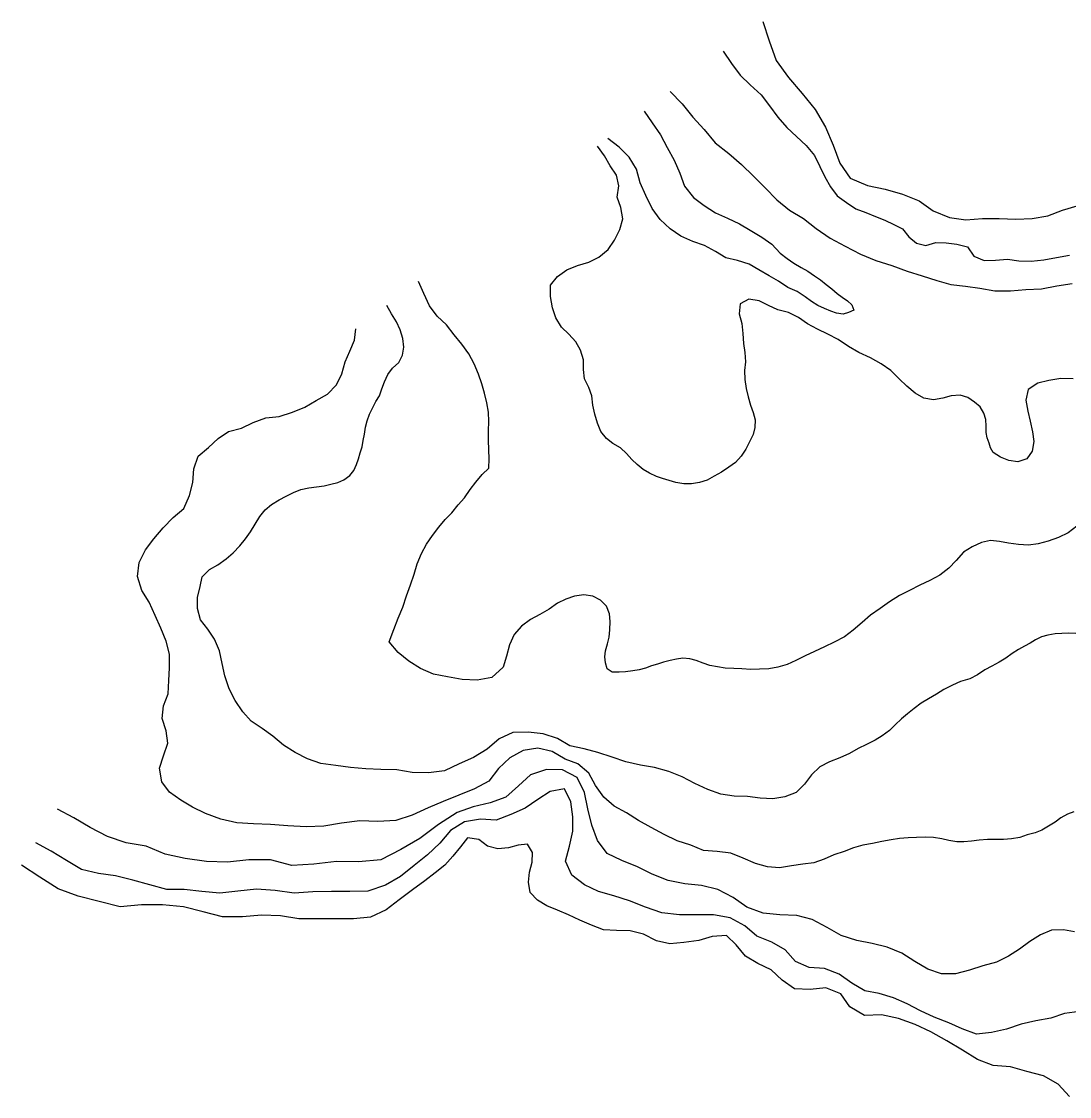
# Model space of a CAD drawing. Extents: x -717078 to -714996, y -984638 to -983998.
# Drawn here: x -717078 to -716543, y -984638 to -984090 of the extents above; entities that cross this region are included whole.
import ezdxf

# ---------------------------------------------------------------- set-up
doc = ezdxf.new("R2010")
doc.units = 0
doc.layers.add('contour_lines', color=1, linetype='CONTINUOUS')

msp = doc.modelspace()

# ---------------------------------------------------------------- linework, layer by layer
at = {"layer": 'contour_lines', "color": 1}
for p, q in [((-716699.733, -984090.173, 274), (-716696.462, -984100.088, 274)), ((-716696.462, -984100.088, 274), (-716693.023, -984110.021, 274)), ((-716719.897, -984105.364, 273), (-716715.77, -984111.585, 273)), ((-716693.023, -984110.021, 274), (-716686.726, -984118.703, 274)), ((-716715.77, -984111.585, 273), (-716711.313, -984117.51, 273)), ((-716711.313, -984117.51, 273), (-716706.174, -984122.517, 273)), ((-716686.726, -984118.703, 274), (-716679.679, -984126.82, 274)), ((-716747.039, -984125.853, 272), (-716740.939, -984132.081, 272)), ((-716706.174, -984122.517, 273), (-716700.645, -984127.522, 273)), ((-716679.679, -984126.82, 274), (-716673.041, -984134.987, 274)), ((-716740.939, -984132.081, 272), (-716735.409, -984138.846, 272)), ((-716700.645, -984127.522, 273), (-716696.396, -984133.202, 273)), ((-716760.286, -984135.894, 271), (-716756.124, -984141.761, 271)), ((-716696.396, -984133.202, 273), (-716692.087, -984138.941, 273)), ((-716673.041, -984134.987, 274), (-716667.741, -984143.978, 274)), ((-716756.124, -984141.761, 271), (-716751.848, -984147.929, 271)), ((-716735.409, -984138.846, 272), (-716729.578, -984145.154, 272)), ((-716692.087, -984138.941, 273), (-716687.489, -984144.166, 273)), ((-716751.848, -984147.929, 271), (-716748.475, -984154.385, 271)), ((-716729.578, -984145.154, 272), (-716723.957, -984152.062, 272)), ((-716687.489, -984144.166, 273), (-716682.619, -984148.84, 273)), ((-716682.619, -984148.84, 273), (-716677.68, -984153.384, 273)), ((-716667.741, -984143.978, 274), (-716663.964, -984153.188, 274)), ((-716780.477, -984158.586, 272), (-716783.972, -984153.784, 272)), ((-716772.993, -984154.138, 271), (-716778.685, -984149.766, 271)), ((-716767.929, -984159.292, 271), (-716772.993, -984154.138, 271)), ((-716748.475, -984154.385, 271), (-716744.943, -984160.881, 271)), ((-716723.957, -984152.062, 272), (-716717.102, -984157.426, 272)), ((-716677.68, -984153.384, 273), (-716673.459, -984158.404, 273)), ((-716663.964, -984153.188, 274), (-716660.516, -984162.364, 274)), ((-716777.616, -984163.649, 272), (-716780.477, -984158.586, 272)), ((-716764.183, -984165.353, 271), (-716767.929, -984159.292, 271)), ((-716717.102, -984157.426, 272), (-716710.637, -984163.007, 272)), ((-716673.459, -984158.404, 273), (-716670.757, -984164.068, 273)), ((-716774.355, -984168.552, 272), (-716777.616, -984163.649, 272)), ((-716762.211, -984172.412, 271), (-716764.183, -984165.353, 271)), ((-716744.943, -984160.881, 271), (-716742.033, -984167.443, 271)), ((-716710.637, -984163.007, 272), (-716704.566, -984168.947, 272)), ((-716670.757, -984164.068, 273), (-716668.093, -984169.266, 273)), ((-716660.516, -984162.364, 274), (-716655.255, -984170.094, 274)), ((-716773.202, -984173.954, 272), (-716774.355, -984168.552, 272)), ((-716742.033, -984167.443, 271), (-716739.641, -984174.136, 271)), ((-716704.566, -984168.947, 272), (-716698.627, -984174.997, 272)), ((-716668.093, -984169.266, 273), (-716665.326, -984174.507, 273)), ((-716655.255, -984170.094, 274), (-716646.385, -984173.7, 274)), ((-716774.015, -984179.639, 272), (-716773.202, -984173.954, 272)), ((-716759.442, -984178.863, 271), (-716762.211, -984172.412, 271)), ((-716739.641, -984174.136, 271), (-716735.04, -984179.821, 271)), ((-716698.627, -984174.997, 272), (-716692.564, -984181.12, 272)), ((-716665.326, -984174.507, 273), (-716661.798, -984179.068, 273)), ((-716646.385, -984173.7, 274), (-716637.394, -984175.622, 274)), ((-716637.394, -984175.622, 274), (-716628.611, -984178.098, 274)), ((-716772.127, -984184.907, 272), (-716774.015, -984179.639, 272)), ((-716756.131, -984185.401, 271), (-716759.442, -984178.863, 271)), ((-716735.04, -984179.821, 271), (-716729.636, -984183.941, 271)), ((-716692.564, -984181.12, 272), (-716686.125, -984186.254, 272)), ((-716661.798, -984179.068, 273), (-716657.166, -984182.416, 273)), ((-716628.611, -984178.098, 274), (-716620.132, -984181.603, 274)), ((-716620.132, -984181.603, 274), (-716612.944, -984186.653, 274)), ((-716771.019, -984190.728, 272), (-716772.127, -984184.907, 272)), ((-716752.025, -984190.999, 271), (-716756.131, -984185.401, 271)), ((-716729.636, -984183.941, 271), (-716723.786, -984187.606, 271)), ((-716686.125, -984186.254, 272), (-716678.978, -984190.578, 272)), ((-716657.166, -984182.416, 273), (-716652.415, -984185.633, 273)), ((-716652.415, -984185.633, 273), (-716647.32, -984187.462, 273)), ((-716612.944, -984186.653, 274), (-716604.656, -984190.008, 274)), ((-716554.459, -984189.25, 274), (-716547.014, -984186.309, 274)), ((-716547.014, -984186.309, 274), (-716539.543, -984184.041, 274)), ((-716772.665, -984196.205, 272), (-716771.019, -984190.728, 272)), ((-716746.921, -984195.79, 271), (-716752.025, -984190.999, 271)), ((-716723.786, -984187.606, 271), (-716717.754, -984190.417, 271)), ((-716717.754, -984190.417, 271), (-716711.669, -984193.357, 271)), ((-716678.978, -984190.578, 272), (-716672.547, -984195.673, 272)), ((-716647.32, -984187.462, 273), (-716642.261, -984189.615, 273)), ((-716642.261, -984189.615, 273), (-716637.583, -984191.356, 273)), ((-716637.583, -984191.356, 273), (-716632.917, -984193.666, 273)), ((-716604.656, -984190.008, 274), (-716596.36, -984191.29, 274)), ((-716596.36, -984191.29, 274), (-716587.77, -984190.54, 274)), ((-716587.77, -984190.54, 274), (-716579.271, -984190.528, 274)), ((-716579.271, -984190.528, 274), (-716570.79, -984190.856, 274)), ((-716570.79, -984190.856, 274), (-716562.396, -984190.603, 274)), ((-716562.396, -984190.603, 274), (-716554.459, -984189.25, 274)), ((-716775.42, -984201.639, 272), (-716772.665, -984196.205, 272)), ((-716741.498, -984199.648, 271), (-716746.921, -984195.79, 271)), ((-716711.669, -984193.357, 271), (-716706.17, -984196.489, 271)), ((-716706.17, -984196.489, 271), (-716700.322, -984200.047, 271)), ((-716672.547, -984195.673, 272), (-716665.431, -984200.64, 272)), ((-716632.917, -984193.666, 273), (-716628.602, -984195.879, 273)), ((-716628.602, -984195.879, 273), (-716625.417, -984199.89, 273)), ((-716778.528, -984206.371, 272), (-716775.42, -984201.639, 272)), ((-716735.421, -984202.353, 271), (-716741.498, -984199.648, 271)), ((-716729.493, -984204.327, 271), (-716735.421, -984202.353, 271)), ((-716700.322, -984200.047, 271), (-716695.109, -984203.626, 271)), ((-716695.109, -984203.626, 271), (-716690.858, -984208.218, 271)), ((-716665.431, -984200.64, 272), (-716657.76, -984204.728, 272)), ((-716625.417, -984199.89, 273), (-716621.494, -984203.09, 273)), ((-716621.494, -984203.09, 273), (-716616.655, -984204.327, 273)), ((-716616.655, -984204.327, 273), (-716611.566, -984202.867, 273)), ((-716611.566, -984202.867, 273), (-716606.31, -984202.979, 273)), ((-716606.31, -984202.979, 273), (-716600.821, -984203.67, 273)), ((-716600.821, -984203.67, 273), (-716595.429, -984204.928, 273)), ((-716783.268, -984210.271, 272), (-716778.528, -984206.371, 272)), ((-716723.907, -984207.399, 271), (-716729.493, -984204.327, 271)), ((-716718.668, -984210.622, 271), (-716723.907, -984207.399, 271)), ((-716690.858, -984208.218, 271), (-716687.379, -984210.936, 271)), ((-716657.76, -984204.728, 272), (-716649.904, -984208.741, 272)), ((-716649.904, -984208.741, 272), (-716642.111, -984211.958, 272)), ((-716595.429, -984204.928, 273), (-716592.18, -984209.692, 273)), ((-716799.57, -984216.763, 272), (-716794.16, -984214.501, 272)), ((-716794.16, -984214.501, 272), (-716788.478, -984212.812, 272)), ((-716788.478, -984212.812, 272), (-716783.268, -984210.271, 272)), ((-716712.733, -984211.904, 271), (-716718.668, -984210.622, 271)), ((-716706.76, -984213.818, 271), (-716712.733, -984211.904, 271)), ((-716701.798, -984216.654, 271), (-716706.76, -984213.818, 271)), ((-716687.379, -984210.936, 271), (-716683.908, -984213.273, 271)), ((-716683.908, -984213.273, 271), (-716680.26, -984215.46, 271)), ((-716642.111, -984211.958, 272), (-716634.018, -984214.5, 272)), ((-716634.018, -984214.5, 272), (-716626.225, -984217.34, 272)), ((-716592.18, -984209.692, 273), (-716586.874, -984211.972, 273)), ((-716586.874, -984211.972, 273), (-716581.101, -984211.873, 273)), ((-716581.101, -984211.873, 273), (-716575.058, -984211.308, 273)), ((-716575.058, -984211.308, 273), (-716569.201, -984212.101, 273)), ((-716569.201, -984212.101, 273), (-716562.978, -984212.317, 273)), ((-716562.978, -984212.317, 273), (-716556.604, -984211.604, 273)), ((-716556.604, -984211.604, 273), (-716550.054, -984210.427, 273)), ((-716550.054, -984210.427, 273), (-716543.404, -984209.248, 273)), ((-716804.353, -984220.209, 272), (-716799.57, -984216.763, 272)), ((-716696.544, -984219.721, 271), (-716701.798, -984216.654, 271)), ((-716691.709, -984222.498, 271), (-716696.544, -984219.721, 271)), ((-716680.26, -984215.46, 271), (-716676.862, -984217.412, 271)), ((-716676.862, -984217.412, 271), (-716673.485, -984219.715, 271)), ((-716673.485, -984219.715, 271), (-716670.403, -984221.816, 271)), ((-716626.225, -984217.34, 272), (-716618.544, -984219.809, 272)), ((-716618.544, -984219.809, 272), (-716611.002, -984222.157, 272)), ((-716872.478, -984228.828, 273), (-716875.249, -984222.754, 273)), ((-716807.982, -984224.498, 272), (-716804.353, -984220.209, 272)), ((-716807.95, -984230.322, 272), (-716807.982, -984224.498, 272)), ((-716687.047, -984225.653, 271), (-716691.709, -984222.498, 271)), ((-716670.403, -984221.816, 271), (-716667.386, -984224.226, 271)), ((-716667.386, -984224.226, 271), (-716664.66, -984226.432, 271)), ((-716611.002, -984222.157, 272), (-716603.911, -984224.214, 272)), ((-716603.911, -984224.214, 272), (-716596.456, -984225.076, 272)), ((-716596.456, -984225.076, 272), (-716589.134, -984225.998, 272)), ((-716557.742, -984226.359, 272), (-716549.929, -984224.959, 272)), ((-716549.929, -984224.959, 272), (-716542.035, -984223.709, 272)), ((-716869.56, -984235.093, 273), (-716872.478, -984228.828, 273)), ((-716806.862, -984236.034, 272), (-716807.95, -984230.322, 272)), ((-716682.278, -984227.692, 271), (-716687.047, -984225.653, 271)), ((-716678.141, -984230.464, 271), (-716682.278, -984227.692, 271)), ((-716674.893, -984232.843, 271), (-716678.141, -984230.464, 271)), ((-716664.66, -984226.432, 271), (-716661.799, -984228.724, 271)), ((-716661.799, -984228.724, 271), (-716659.391, -984230.734, 271)), ((-716659.391, -984230.734, 271), (-716656.632, -984232.526, 271)), ((-716589.134, -984225.998, 272), (-716581.436, -984227.403, 272)), ((-716581.436, -984227.403, 272), (-716573.601, -984227.512, 272)), ((-716573.601, -984227.512, 272), (-716565.694, -984226.791, 272)), ((-716565.694, -984226.791, 272), (-716557.742, -984226.359, 272)), ((-716888.926, -984239.125, 274), (-716891.438, -984234.948, 274)), ((-716865.788, -984240.395, 273), (-716869.56, -984235.093, 273)), ((-716805.296, -984241.163, 272), (-716806.862, -984236.034, 272)), ((-716711.357, -984234.004, 272), (-716711.811, -984239.111, 272)), ((-716706.927, -984231.73, 272), (-716711.357, -984234.004, 272)), ((-716701.643, -984232.551, 272), (-716706.927, -984231.73, 272)), ((-716696.898, -984234.932, 272), (-716701.643, -984232.551, 272)), ((-716692.069, -984237.068, 272), (-716696.898, -984234.932, 272)), ((-716671.65, -984234.955, 271), (-716674.893, -984232.843, 271)), ((-716668.305, -984236.465, 271), (-716671.65, -984234.955, 271)), ((-716665.102, -984237.779, 271), (-716668.305, -984236.465, 271)), ((-716656.632, -984232.526, 271), (-716654.45, -984234.546, 271)), ((-716654.45, -984234.546, 271), (-716653.345, -984237.315, 271)), ((-716886.523, -984243.178, 274), (-716888.926, -984239.125, 274)), ((-716860.951, -984244.703, 273), (-716865.788, -984240.395, 273)), ((-716802.323, -984245.979, 272), (-716805.296, -984241.163, 272)), ((-716711.811, -984239.111, 272), (-716710.491, -984244.044, 272)), ((-716686.725, -984238.465, 272), (-716692.069, -984237.068, 272)), ((-716681.646, -984241.05, 272), (-716686.725, -984238.465, 272)), ((-716677.02, -984244.255, 272), (-716681.646, -984241.05, 272)), ((-716662.14, -984238.77, 271), (-716665.102, -984237.779, 271)), ((-716658.841, -984239.308, 271), (-716662.14, -984238.77, 271)), ((-716656.004, -984238.545, 271), (-716658.841, -984239.308, 271)), ((-716653.345, -984237.315, 271), (-716656.004, -984238.545, 271)), ((-716907.839, -984252.572, 275), (-716907.174, -984246.774, 275)), ((-716884.503, -984247.351, 274), (-716886.523, -984243.178, 274)), ((-716883.15, -984251.703, 274), (-716884.503, -984247.351, 274)), ((-716857.054, -984249.806, 273), (-716860.951, -984244.703, 273)), ((-716798.553, -984249.521, 272), (-716802.323, -984245.979, 272)), ((-716710.491, -984244.044, 272), (-716709.898, -984249.124, 272)), ((-716671.906, -984246.913, 272), (-716677.02, -984244.255, 272)), ((-716666.693, -984249.437, 272), (-716671.906, -984246.913, 272)), ((-716910.287, -984258.134, 275), (-716907.839, -984252.572, 275)), ((-716882.664, -984256.188, 274), (-716883.15, -984251.703, 274)), ((-716853.186, -984254.672, 273), (-716857.054, -984249.806, 273)), ((-716795.057, -984253.446, 272), (-716798.553, -984249.521, 272)), ((-716709.898, -984249.124, 272), (-716709.591, -984254.231, 272)), ((-716661.315, -984252.222, 272), (-716666.693, -984249.437, 272)), ((-716656.035, -984255.859, 272), (-716661.315, -984252.222, 272)), ((-716912.593, -984263.596, 275), (-716910.287, -984258.134, 275)), ((-716883.404, -984260.274, 274), (-716882.664, -984256.188, 274)), ((-716849.609, -984259.538, 273), (-716853.186, -984254.672, 273)), ((-716792.597, -984257.713, 272), (-716795.057, -984253.446, 272)), ((-716791.134, -984262.596, 272), (-716792.597, -984257.713, 272)), ((-716709.591, -984254.231, 272), (-716708.883, -984258.837, 272)), ((-716650.735, -984258.848, 272), (-716656.035, -984255.859, 272)), ((-716914.318, -984269.721, 275), (-716912.593, -984263.596, 275)), ((-716888.491, -984266.875, 274), (-716885.316, -984263.947, 274)), ((-716885.316, -984263.947, 274), (-716883.404, -984260.274, 274)), ((-716846.809, -984264.628, 273), (-716849.609, -984259.538, 273)), ((-716791.197, -984267.59, 272), (-716791.134, -984262.596, 272)), ((-716708.656, -984263.594, 272), (-716709.128, -984267.999, 272)), ((-716708.883, -984258.837, 272), (-716708.656, -984263.594, 272)), ((-716644.941, -984261.493, 272), (-716650.735, -984258.848, 272)), ((-716639.428, -984264.574, 272), (-716644.941, -984261.493, 272)), ((-716890.878, -984270.03, 274), (-716888.491, -984266.875, 274)), ((-716844.719, -984269.821, 273), (-716846.809, -984264.628, 273)), ((-716790.693, -984272.32, 272), (-716791.197, -984267.59, 272)), ((-716709.128, -984267.999, 272), (-716708.971, -984272.63, 272)), ((-716634.47, -984268.013, 272), (-716639.428, -984264.574, 272)), ((-716630.307, -984272.232, 272), (-716634.47, -984268.013, 272)), ((-716917.066, -984275.41, 275), (-716914.318, -984269.721, 275)), ((-716893.899, -984277.325, 274), (-716892.629, -984273.809, 274)), ((-716892.629, -984273.809, 274), (-716890.878, -984270.03, 274)), ((-716843.042, -984274.906, 273), (-716844.719, -984269.821, 273)), ((-716841.567, -984279.651, 273), (-716843.042, -984274.906, 273)), ((-716788.482, -984276.609, 272), (-716790.693, -984272.32, 272)), ((-716708.971, -984272.63, 272), (-716708.28, -984277.165, 272)), ((-716626.304, -984275.996, 272), (-716630.307, -984272.232, 272)), ((-716559.632, -984274.413, 272), (-716564.556, -984277.717, 272)), ((-716554.04, -984273.057, 272), (-716559.632, -984274.413, 272)), ((-716547.823, -984272.185, 272), (-716554.04, -984273.057, 272)), ((-716541.594, -984272.198, 272), (-716547.823, -984272.185, 272)), ((-716927.319, -984283.386, 275), (-716921.569, -984280.123, 275)), ((-716921.569, -984280.123, 275), (-716917.066, -984275.41, 275)), ((-716895.189, -984280.856, 274), (-716893.899, -984277.325, 274)), ((-716840.414, -984284.477, 273), (-716841.567, -984279.651, 273)), ((-716786.847, -984280.943, 272), (-716788.482, -984276.609, 272)), ((-716708.28, -984277.165, 272), (-716707.279, -984281.43, 272)), ((-716622.03, -984279.553, 272), (-716626.304, -984275.996, 272)), ((-716617.619, -984282.115, 272), (-716622.03, -984279.553, 272)), ((-716564.556, -984277.717, 272), (-716565.64, -984283.127, 272)), ((-716933.136, -984286.717, 275), (-716927.319, -984283.386, 275)), ((-716898.64, -984287.176, 274), (-716896.957, -984283.865, 274)), ((-716896.957, -984283.865, 274), (-716895.189, -984280.856, 274)), ((-716839.608, -984289.295, 273), (-716840.414, -984284.477, 273)), ((-716786.351, -984285.74, 272), (-716786.847, -984280.943, 272)), ((-716785.433, -984290.218, 272), (-716786.351, -984285.74, 272)), ((-716707.279, -984281.43, 272), (-716705.947, -984285.665, 272)), ((-716705.947, -984285.665, 272), (-716704.685, -984289.42, 272)), ((-716612.828, -984282.919, 272), (-716617.619, -984282.115, 272)), ((-716607.976, -984282.173, 272), (-716612.828, -984282.919, 272)), ((-716603.712, -984280.999, 272), (-716607.976, -984282.173, 272)), ((-716599.18, -984280.648, 272), (-716603.712, -984280.999, 272)), ((-716595.281, -984281.801, 272), (-716599.18, -984280.648, 272)), ((-716591.809, -984284.131, 272), (-716595.281, -984281.801, 272)), ((-716588.981, -984286.482, 272), (-716591.809, -984284.131, 272)), ((-716565.64, -984283.127, 272), (-716564.747, -984288.76, 272)), ((-716946.241, -984291.485, 275), (-716939.379, -984289.28, 275)), ((-716939.379, -984289.28, 275), (-716933.136, -984286.717, 275)), ((-716901.446, -984293.665, 274), (-716900.209, -984290.237, 274)), ((-716900.209, -984290.237, 274), (-716898.64, -984287.176, 274)), ((-716839.384, -984294.076, 273), (-716839.608, -984289.295, 273)), ((-716784.057, -984294.941, 272), (-716785.433, -984290.218, 272)), ((-716704.685, -984289.42, 272), (-716703.698, -984293.253, 272)), ((-716587.133, -984289.704, 272), (-716588.981, -984286.482, 272)), ((-716586.032, -984293.041, 272), (-716587.133, -984289.704, 272)), ((-716564.747, -984288.76, 272), (-716563.418, -984293.935, 272)), ((-716965.446, -984297.476, 275), (-716959.552, -984294.504, 275)), ((-716959.552, -984294.504, 275), (-716953.001, -984292.17, 275)), ((-716953.001, -984292.17, 275), (-716946.241, -984291.485, 275)), ((-716902.231, -984296.947, 274), (-716901.446, -984293.665, 274)), ((-716839.539, -984298.775, 273), (-716839.384, -984294.076, 273)), ((-716782.347, -984299.108, 272), (-716784.057, -984294.941, 272)), ((-716703.698, -984293.253, 272), (-716703.874, -984297.041, 272)), ((-716585.998, -984296.338, 272), (-716586.032, -984293.041, 272)), ((-716585.976, -984299.587, 272), (-716585.998, -984296.338, 272)), ((-716563.418, -984293.935, 272), (-716562.258, -984299.203, 272)), ((-716977.367, -984302.614, 275), (-716972.026, -984299.056, 275)), ((-716972.026, -984299.056, 275), (-716965.446, -984297.476, 275)), ((-716903.38, -984303.633, 274), (-716902.814, -984300.425, 274)), ((-716902.814, -984300.425, 274), (-716902.231, -984296.947, 274)), ((-716839.477, -984303.469, 273), (-716839.539, -984298.775, 273)), ((-716779.502, -984302.683, 272), (-716782.347, -984299.108, 272)), ((-716704.735, -984300.577, 272), (-716706.465, -984304.34, 272)), ((-716703.874, -984297.041, 272), (-716704.735, -984300.577, 272)), ((-716585.403, -984302.356, 272), (-716585.976, -984299.587, 272)), ((-716562.258, -984299.203, 272), (-716561.702, -984304.171, 272)), ((-716987.483, -984311.693, 275), (-716982.34, -984307.229, 275)), ((-716982.34, -984307.229, 275), (-716977.367, -984302.614, 275)), ((-716905.016, -984309.962, 274), (-716904.03, -984306.994, 274)), ((-716904.03, -984306.994, 274), (-716903.38, -984303.633, 274)), ((-716839.46, -984308.383, 273), (-716839.477, -984303.469, 273)), ((-716776.161, -984305.257, 272), (-716779.502, -984302.683, 272)), ((-716772.295, -984307.417, 272), (-716776.161, -984305.257, 272)), ((-716769.296, -984310.309, 272), (-716772.295, -984307.417, 272)), ((-716706.465, -984304.34, 272), (-716708.493, -984308.059, 272)), ((-716584.359, -984305.025, 272), (-716585.403, -984302.356, 272)), ((-716583.746, -984307.489, 272), (-716584.359, -984305.025, 272)), ((-716582.381, -984309.737, 272), (-716583.746, -984307.489, 272)), ((-716561.702, -984304.171, 272), (-716562.472, -984309.08, 272)), ((-716989.805, -984318.217, 275), (-716987.483, -984311.693, 275)), ((-716906.829, -984315.867, 274), (-716905.781, -984313.048, 274)), ((-716905.781, -984313.048, 274), (-716905.016, -984309.962, 274)), ((-716839.226, -984312.991, 273), (-716839.46, -984308.383, 273)), ((-716839.408, -984317.758, 273), (-716839.226, -984312.991, 273)), ((-716766.472, -984313.457, 272), (-716769.296, -984310.309, 272)), ((-716710.833, -984311.606, 272), (-716713.726, -984314.866, 272)), ((-716708.493, -984308.059, 272), (-716710.833, -984311.606, 272)), ((-716578.605, -984312.17, 272), (-716582.381, -984309.737, 272)), ((-716574.367, -984313.835, 272), (-716578.605, -984312.17, 272)), ((-716565.218, -984313.035, 272), (-716569.709, -984314.512, 272)), ((-716562.472, -984309.08, 272), (-716565.218, -984313.035, 272)), ((-716990.329, -984325.07, 275), (-716989.805, -984318.217, 275)), ((-716908.166, -984318.999, 274), (-716906.829, -984315.867, 274)), ((-716842.742, -984321.019, 273), (-716839.408, -984317.758, 273)), ((-716763.726, -984316.003, 272), (-716766.472, -984313.457, 272)), ((-716760.695, -984318.484, 272), (-716763.726, -984316.003, 272)), ((-716757.456, -984320.379, 272), (-716760.695, -984318.484, 272)), ((-716717.085, -984317.322, 272), (-716720.767, -984319.835, 272)), ((-716713.726, -984314.866, 272), (-716717.085, -984317.322, 272)), ((-716569.709, -984314.512, 272), (-716574.367, -984313.835, 272)), ((-716916.38, -984325.167, 274), (-716913.216, -984323.705, 274)), ((-716913.216, -984323.705, 274), (-716910.215, -984321.58, 274)), ((-716910.215, -984321.58, 274), (-716908.166, -984318.999, 274)), ((-716846.007, -984324.89, 273), (-716842.742, -984321.019, 273)), ((-716753.991, -984322.032, 272), (-716757.456, -984320.379, 272)), ((-716750.864, -984323.084, 272), (-716753.991, -984322.032, 272)), ((-716747.43, -984324.088, 272), (-716750.864, -984323.084, 272)), ((-716744.017, -984325.067, 272), (-716747.43, -984324.088, 272)), ((-716728.115, -984323.836, 272), (-716732.055, -984325.097, 272)), ((-716724.481, -984321.843, 272), (-716728.115, -984323.836, 272)), ((-716720.767, -984319.835, 272), (-716724.481, -984321.843, 272)), ((-716992.003, -984331.728, 275), (-716990.329, -984325.07, 275)), ((-716938.941, -984330.14, 274), (-716935.131, -984328.603, 274)), ((-716935.131, -984328.603, 274), (-716931.111, -984327.898, 274)), ((-716931.111, -984327.898, 274), (-716927.186, -984327.273, 274)), ((-716927.186, -984327.273, 274), (-716923.266, -984326.873, 274)), ((-716923.266, -984326.873, 274), (-716919.954, -984325.995, 274)), ((-716919.954, -984325.995, 274), (-716916.38, -984325.167, 274)), ((-716851.857, -984332.854, 273), (-716848.86, -984328.753, 273)), ((-716848.86, -984328.753, 273), (-716846.007, -984324.89, 273)), ((-716740.064, -984325.735, 272), (-716744.017, -984325.067, 272)), ((-716736.179, -984325.823, 272), (-716740.064, -984325.735, 272)), ((-716732.055, -984325.097, 272), (-716736.179, -984325.823, 272)), ((-716994.904, -984338.403, 275), (-716992.003, -984331.728, 275)), ((-716950.132, -984336.235, 274), (-716946.217, -984333.939, 274)), ((-716946.217, -984333.939, 274), (-716942.707, -984332, 274)), ((-716942.707, -984332, 274), (-716938.941, -984330.14, 274)), ((-716854.989, -984336.526, 273), (-716851.857, -984332.854, 273)), ((-717000.209, -984342.901, 275), (-716994.904, -984338.403, 275)), ((-716956.111, -984342.46, 274), (-716953.397, -984339.077, 274)), ((-716953.397, -984339.077, 274), (-716950.132, -984336.235, 274)), ((-716861.575, -984343.973, 273), (-716858.17, -984340.516, 273)), ((-716858.17, -984340.516, 273), (-716854.989, -984336.526, 273)), ((-717005.416, -984348.172, 275), (-717000.209, -984342.901, 275)), ((-716958.484, -984346.274, 274), (-716956.111, -984342.46, 274)), ((-716864.939, -984347.833, 273), (-716861.575, -984343.973, 273)), ((-717010.061, -984353.855, 275), (-717005.416, -984348.172, 275)), ((-716963.487, -984353.833, 274), (-716960.801, -984350.163, 274)), ((-716960.801, -984350.163, 274), (-716958.484, -984346.274, 274)), ((-716868.119, -984352.095, 273), (-716864.939, -984347.833, 273)), ((-716544.147, -984350.719, 273), (-716549.099, -984353.19, 273)), ((-716539.699, -984347.398, 273), (-716544.147, -984350.719, 273)), ((-717014.308, -984359.463, 275), (-717010.061, -984353.855, 275)), ((-716966.285, -984357.441, 274), (-716963.487, -984353.833, 274)), ((-716873.737, -984361.294, 273), (-716871.139, -984356.513, 273)), ((-716871.139, -984356.513, 273), (-716868.119, -984352.095, 273)), ((-716588.338, -984355.744, 273), (-716593.08, -984357.882, 273)), ((-716583.768, -984354.735, 273), (-716588.338, -984355.744, 273)), ((-716579.101, -984355.098, 273), (-716583.768, -984354.735, 273)), ((-716574.555, -984355.969, 273), (-716579.101, -984355.098, 273)), ((-716569.511, -984356.644, 273), (-716574.555, -984355.969, 273)), ((-716564.422, -984357.098, 273), (-716569.511, -984356.644, 273)), ((-716559.338, -984356.425, 273), (-716564.422, -984357.098, 273)), ((-716554.27, -984354.931, 273), (-716559.338, -984356.425, 273)), ((-716549.099, -984353.19, 273), (-716554.27, -984354.931, 273)), ((-717017.576, -984365.895, 275), (-717014.308, -984359.463, 275)), ((-716973.277, -984363.995, 274), (-716969.704, -984360.974, 274)), ((-716969.704, -984360.974, 274), (-716966.285, -984357.441, 274)), ((-716875.859, -984366.563, 273), (-716873.737, -984361.294, 273)), ((-716597.447, -984360.678, 273), (-716601.255, -984364.786, 273)), ((-716593.08, -984357.882, 273), (-716597.447, -984360.678, 273)), ((-717018.399, -984372.973, 275), (-717017.576, -984365.895, 275)), ((-716981.778, -984369.467, 274), (-716977.466, -984367.028, 274)), ((-716977.466, -984367.028, 274), (-716973.277, -984363.995, 274)), ((-716877.5, -984371.772, 273), (-716875.859, -984366.563, 273)), ((-716601.255, -984364.786, 273), (-716604.879, -984368.761, 273)), ((-717016.245, -984380.136, 275), (-717018.399, -984372.973, 275)), ((-716986.558, -984378.177, 274), (-716985.411, -984373.158, 274)), ((-716985.411, -984373.158, 274), (-716981.778, -984369.467, 274)), ((-716879.266, -984377.26, 273), (-716877.5, -984371.772, 273)), ((-716609.54, -984372.342, 273), (-716614.583, -984375.107, 273)), ((-716604.879, -984368.761, 273), (-716609.54, -984372.342, 273)), ((-716987.799, -984383.696, 274), (-716986.558, -984378.177, 274)), ((-716881.278, -984382.839, 273), (-716879.266, -984377.26, 273)), ((-716619.665, -984377.393, 273), (-716625.058, -984380.125, 273)), ((-716614.583, -984375.107, 273), (-716619.665, -984377.393, 273)), ((-717012.492, -984386.095, 275), (-717016.245, -984380.136, 275)), ((-716987.899, -984389.3, 274), (-716987.799, -984383.696, 274)), ((-716883.257, -984388.58, 273), (-716881.278, -984382.839, 273)), ((-716800.185, -984384.501, 273), (-716804.467, -984386.666, 273)), ((-716795.661, -984383.109, 273), (-716800.185, -984384.501, 273)), ((-716791.019, -984382.367, 273), (-716795.661, -984383.109, 273)), ((-716786.43, -984383.038, 273), (-716791.019, -984382.367, 273)), ((-716782.413, -984384.992, 273), (-716786.43, -984383.038, 273)), ((-716630.159, -984382.752, 273), (-716635.273, -984385.983, 273)), ((-716625.058, -984380.125, 273), (-716630.159, -984382.752, 273)), ((-717009.486, -984392.868, 275), (-717012.492, -984386.095, 275)), ((-716986.349, -984395.015, 274), (-716987.899, -984389.3, 274)), ((-716885.618, -984394.187, 273), (-716883.257, -984388.58, 273)), ((-716808.562, -984389.611, 273), (-716813.388, -984392.338, 273)), ((-716804.467, -984386.666, 273), (-716808.562, -984389.611, 273)), ((-716779.443, -984388.197, 273), (-716782.413, -984384.992, 273)), ((-716777.907, -984392.092, 273), (-716779.443, -984388.197, 273)), ((-716640.001, -984389.253, 273), (-716644.847, -984392.764, 273)), ((-716635.273, -984385.983, 273), (-716640.001, -984389.253, 273)), ((-717006.515, -984399.313, 275), (-717009.486, -984392.868, 275)), ((-716982.66, -984399.927, 274), (-716986.349, -984395.015, 274)), ((-716887.763, -984400.097, 273), (-716885.618, -984394.187, 273)), ((-716818.119, -984394.86, 273), (-716822.796, -984398.334, 273)), ((-716813.388, -984392.338, 273), (-716818.119, -984394.86, 273)), ((-716777.503, -984395.985, 273), (-716777.907, -984392.092, 273)), ((-716644.847, -984392.764, 273), (-716649.165, -984396.492, 273)), ((-717003.852, -984405.953, 275), (-717006.515, -984399.313, 275)), ((-716979.143, -984404.999, 274), (-716982.66, -984399.927, 274)), ((-716890.193, -984406.352, 273), (-716887.763, -984400.097, 273)), ((-716822.796, -984398.334, 273), (-716826.415, -984402.639, 273)), ((-716778.052, -984404.005, 273), (-716777.657, -984400.107, 273)), ((-716777.657, -984400.107, 273), (-716777.503, -984395.985, 273)), ((-716653.675, -984400.328, 273), (-716658.178, -984403.774, 273)), ((-716649.165, -984396.492, 273), (-716653.675, -984400.328, 273)), ((-717002.18, -984412.545, 275), (-717003.852, -984405.953, 275)), ((-716976.721, -984410.963, 274), (-716979.143, -984404.999, 274)), ((-716885.664, -984411.719, 273), (-716890.193, -984406.352, 273)), ((-716826.415, -984402.639, 273), (-716828.929, -984407.772, 273)), ((-716778.843, -984407.377, 273), (-716778.052, -984404.005, 273)), ((-716658.178, -984403.774, 273), (-716663.353, -984406.478, 273)), ((-716560.835, -984405.337, 274), (-716563.546, -984406.951, 274)), ((-716557.73, -984403.831, 274), (-716560.835, -984405.337, 274)), ((-716554.463, -984402.887, 274), (-716557.73, -984403.831, 274)), ((-716550.713, -984402.295, 274), (-716554.463, -984402.887, 274)), ((-716547.404, -984402.044, 274), (-716550.713, -984402.295, 274)), ((-716543.73, -984401.938, 274), (-716547.404, -984402.044, 274)), ((-716540.294, -984402.04, 274), (-716543.73, -984401.938, 274)), ((-716975.24, -984417.288, 274), (-716976.721, -984410.963, 274)), ((-716880.169, -984416.132, 273), (-716885.664, -984411.719, 273)), ((-716828.929, -984407.772, 273), (-716830.446, -984413.57, 273)), ((-716780.246, -984413.883, 273), (-716779.929, -984410.815, 273)), ((-716779.929, -984410.815, 273), (-716778.843, -984407.377, 273)), ((-716673.379, -984411.251, 273), (-716678.11, -984413.485, 273)), ((-716668.266, -984408.882, 273), (-716673.379, -984411.251, 273)), ((-716663.353, -984406.478, 273), (-716668.266, -984408.882, 273)), ((-716569.511, -984410.255, 274), (-716572.717, -984412.247, 274)), ((-716566.443, -984408.503, 274), (-716569.511, -984410.255, 274)), ((-716563.546, -984406.951, 274), (-716566.443, -984408.503, 274)), ((-717002.076, -984419.559, 275), (-717002.18, -984412.545, 275)), ((-716973.962, -984423.689, 274), (-716975.24, -984417.288, 274)), ((-716874.181, -984419.888, 273), (-716880.169, -984416.132, 273)), ((-716830.446, -984413.57, 273), (-716832.147, -984419.248, 273)), ((-716779.883, -984417.084, 273), (-716780.246, -984413.883, 273)), ((-716779.048, -984420.083, 273), (-716779.883, -984417.084, 273)), ((-716750.403, -984416.657, 273), (-716753.45, -984417.632, 273)), ((-716747.024, -984415.871, 273), (-716750.403, -984416.657, 273)), ((-716743.824, -984415.206, 273), (-716747.024, -984415.871, 273)), ((-716740.506, -984414.659, 273), (-716743.824, -984415.206, 273)), ((-716737.027, -984414.951, 273), (-716740.506, -984414.659, 273)), ((-716733.695, -984415.81, 273), (-716737.027, -984414.951, 273)), ((-716730.163, -984417.176, 273), (-716733.695, -984415.81, 273)), ((-716726.761, -984418.322, 273), (-716730.163, -984417.176, 273)), ((-716682.866, -984415.889, 273), (-716687.336, -984417.878, 273)), ((-716678.11, -984413.485, 273), (-716682.866, -984415.889, 273)), ((-716579.298, -984416.636, 274), (-716583.027, -984418.671, 274)), ((-716575.953, -984414.617, 274), (-716579.298, -984416.636, 274)), ((-716572.717, -984412.247, 274), (-716575.953, -984414.617, 274)), ((-717002.401, -984426.03, 275), (-717002.076, -984419.559, 275)), ((-716867.601, -984422.756, 273), (-716874.181, -984419.888, 273)), ((-716860.409, -984424.17, 273), (-716867.601, -984422.756, 273)), ((-716832.147, -984419.248, 273), (-716837.826, -984424.55, 273)), ((-716776.549, -984421.838, 273), (-716779.048, -984420.083, 273)), ((-716773.014, -984421.846, 273), (-716776.549, -984421.838, 273)), ((-716769.734, -984421.655, 273), (-716773.014, -984421.846, 273)), ((-716766.084, -984421.146, 273), (-716769.734, -984421.655, 273)), ((-716762.838, -984420.65, 273), (-716766.084, -984421.146, 273)), ((-716759.514, -984419.643, 273), (-716762.838, -984420.65, 273)), ((-716756.562, -984418.618, 273), (-716759.514, -984419.643, 273)), ((-716753.45, -984417.632, 273), (-716756.562, -984418.618, 273)), ((-716722.821, -984419.087, 273), (-716726.761, -984418.322, 273)), ((-716718.909, -984419.651, 273), (-716722.821, -984419.087, 273)), ((-716714.582, -984419.948, 273), (-716718.909, -984419.651, 273)), ((-716710.429, -984420.102, 273), (-716714.582, -984419.948, 273)), ((-716705.879, -984420.36, 273), (-716710.429, -984420.102, 273)), ((-716701.464, -984420.2, 273), (-716705.879, -984420.36, 273)), ((-716696.703, -984420.107, 273), (-716701.464, -984420.2, 273)), ((-716692.167, -984419.179, 273), (-716696.703, -984420.107, 273)), ((-716687.336, -984417.878, 273), (-716692.167, -984419.179, 273)), ((-716586.63, -984420.554, 274), (-716590.341, -984423.106, 274)), ((-716583.027, -984418.671, 274), (-716586.63, -984420.554, 274)), ((-717002.866, -984432.729, 275), (-717002.401, -984426.03, 275)), ((-716971.701, -984430.255, 274), (-716973.962, -984423.689, 274)), ((-716852.913, -984425.551, 273), (-716860.409, -984424.17, 273)), ((-716845.368, -984425.862, 273), (-716852.913, -984425.551, 273)), ((-716837.826, -984424.55, 273), (-716845.368, -984425.862, 273)), ((-716603.162, -984428.318, 274), (-716607.484, -984430.669, 274)), ((-716598.94, -984426.532, 274), (-716603.162, -984428.318, 274)), ((-716594.281, -984425.161, 274), (-716598.94, -984426.532, 274)), ((-716590.341, -984423.106, 274), (-716594.281, -984425.161, 274)), ((-717005.253, -984438.959, 275), (-717002.866, -984432.729, 275)), ((-716968.64, -984436.262, 274), (-716971.701, -984430.255, 274)), ((-716611.294, -984432.921, 274), (-716615.356, -984435.403, 274)), ((-716607.484, -984430.669, 274), (-716611.294, -984432.921, 274)), ((-717005.827, -984445.421, 275), (-717005.253, -984438.959, 275)), ((-716964.851, -984441.903, 274), (-716968.64, -984436.262, 274)), ((-716619.072, -984437.585, 274), (-716622.688, -984440.293, 274)), ((-716615.356, -984435.403, 274), (-716619.072, -984437.585, 274)), ((-716960.497, -984446.675, 274), (-716964.851, -984441.903, 274)), ((-716626.024, -984442.968, 274), (-716629.047, -984445.616, 274)), ((-716622.688, -984440.293, 274), (-716626.024, -984442.968, 274)), ((-717003.831, -984451.732, 275), (-717005.827, -984445.421, 275)), ((-716954.96, -984450.476, 274), (-716960.497, -984446.675, 274)), ((-716632.223, -984448.567, 274), (-716635.108, -984451.511, 274)), ((-716629.047, -984445.616, 274), (-716632.223, -984448.567, 274)), ((-717002.978, -984457.929, 275), (-717003.831, -984451.732, 275)), ((-716949.453, -984454.46, 274), (-716954.96, -984450.476, 274)), ((-716944.038, -984458.901, 274), (-716949.453, -984454.46, 274)), ((-716827.175, -984452.542, 274), (-716834.114, -984455.776, 274)), ((-716819.358, -984452.365, 274), (-716827.175, -984452.542, 274)), ((-716811.676, -984453.237, 274), (-716819.358, -984452.365, 274)), ((-716804.374, -984455.635, 274), (-716811.676, -984453.237, 274)), ((-716798.054, -984459.298, 274), (-716804.374, -984455.635, 274)), ((-716638.848, -984454.146, 274), (-716642.567, -984456.378, 274)), ((-716635.108, -984451.511, 274), (-716638.848, -984454.146, 274)), ((-717005.204, -984464.319, 275), (-717002.978, -984457.929, 275)), ((-716938.13, -984462.679, 274), (-716944.038, -984458.901, 274)), ((-716840.303, -984460.971, 274), (-716847.142, -984465.175, 274)), ((-716834.114, -984455.776, 274), (-716840.303, -984460.971, 274)), ((-716814.361, -984460.578, 275), (-716821.879, -984461.722, 275)), ((-716807.052, -984462.12, 275), (-716814.361, -984460.578, 275)), ((-716790.759, -984460.919, 274), (-716798.054, -984459.298, 274)), ((-716783.764, -984462.778, 274), (-716790.759, -984460.919, 274)), ((-716651.143, -984460.715, 274), (-716655.519, -984463.172, 274)), ((-716646.884, -984458.568, 274), (-716651.143, -984460.715, 274)), ((-716642.567, -984456.378, 274), (-716646.884, -984458.568, 274)), ((-717007.158, -984470.677, 275), (-717005.204, -984464.319, 275)), ((-716931.882, -984465.987, 274), (-716938.13, -984462.679, 274)), ((-716925.06, -984468.308, 274), (-716931.882, -984465.987, 274)), ((-716847.142, -984465.175, 274), (-716854.519, -984468.46, 274)), ((-716828.751, -984465.475, 275), (-716834.493, -984470.927, 275)), ((-716821.879, -984461.722, 275), (-716828.751, -984465.475, 275)), ((-716800.563, -984466.064, 275), (-716807.052, -984462.12, 275)), ((-716793.958, -984468.528, 275), (-716800.563, -984466.064, 275)), ((-716776.579, -984465.09, 274), (-716783.764, -984462.778, 274)), ((-716769.568, -984467.528, 274), (-716776.579, -984465.09, 274)), ((-716660.423, -984465.468, 274), (-716665.732, -984467.469, 274)), ((-716655.519, -984463.172, 274), (-716660.423, -984465.468, 274)), ((-717006.068, -984477.598, 275), (-717007.158, -984470.677, 275)), ((-716917.391, -984469.405, 274), (-716925.06, -984468.308, 274)), ((-716909.916, -984470.421, 274), (-716917.391, -984469.405, 274)), ((-716902.109, -984471.023, 274), (-716909.916, -984470.421, 274)), ((-716894.376, -984471.419, 274), (-716902.109, -984471.023, 274)), ((-716886.222, -984471.605, 274), (-716894.376, -984471.419, 274)), ((-716878.421, -984472.978, 274), (-716886.222, -984471.605, 274)), ((-716862.064, -984471.989, 274), (-716870.151, -984473.103, 274)), ((-716854.519, -984468.46, 274), (-716862.064, -984471.989, 274)), ((-716834.493, -984470.927, 275), (-716839.357, -984477.357, 275)), ((-716810.066, -984471.428, 276), (-716818.213, -984474.139, 276)), ((-716801.849, -984471.482, 276), (-716810.066, -984471.428, 276)), ((-716794.367, -984475.44, 276), (-716801.849, -984471.482, 276)), ((-716788.476, -984473.202, 275), (-716793.958, -984468.528, 275)), ((-716762.069, -984469.117, 274), (-716769.568, -984467.528, 274)), ((-716754.901, -984470.427, 274), (-716762.069, -984469.117, 274)), ((-716747.591, -984472.358, 274), (-716754.901, -984470.427, 274)), ((-716670.681, -984469.996, 274), (-716674.948, -984474.067, 274)), ((-716665.732, -984467.469, 274), (-716670.681, -984469.996, 274)), ((-717002.128, -984482.854, 275), (-717006.068, -984477.598, 275)), ((-716870.151, -984473.103, 274), (-716878.421, -984472.978, 274)), ((-716839.357, -984477.357, 275), (-716846.619, -984481.186, 275)), ((-716818.213, -984474.139, 276), (-716824.257, -984479.741, 276)), ((-716790.681, -984483.072, 276), (-716794.367, -984475.44, 276)), ((-716785.113, -984479.496, 275), (-716788.476, -984473.202, 275)), ((-716740.878, -984475.129, 274), (-716747.591, -984472.358, 274)), ((-716734.411, -984478.58, 274), (-716740.878, -984475.129, 274)), ((-716674.948, -984474.067, 274), (-716678.523, -984478.789, 274)), ((-716996.375, -984486.981, 275), (-717002.128, -984482.854, 275)), ((-716846.619, -984481.186, 275), (-716854.649, -984484.496, 275)), ((-716824.257, -984479.741, 276), (-716830.787, -984485.488, 276)), ((-716808.07, -984482.659, 277), (-716814.414, -984486.578, 277)), ((-716800.759, -984481.176, 277), (-716808.07, -984482.659, 277)), ((-716797.619, -984487.8, 277), (-716800.759, -984481.176, 277)), ((-716788.921, -984491.444, 276), (-716790.681, -984483.072, 276)), ((-716780.865, -984485.481, 275), (-716785.113, -984479.496, 275)), ((-716727.81, -984481.524, 274), (-716734.411, -984478.58, 274)), ((-716721.16, -984483.872, 274), (-716727.81, -984481.524, 274)), ((-716682.838, -984483.009, 274), (-716688.48, -984485.264, 274)), ((-716678.523, -984478.789, 274), (-716682.838, -984483.009, 274)), ((-716990.352, -984490.497, 275), (-716996.375, -984486.981, 275)), ((-716862.635, -984487.621, 275), (-716870.387, -984490.957, 275)), ((-716854.649, -984484.496, 275), (-716862.635, -984487.621, 275)), ((-716838.726, -984488.355, 276), (-716847.443, -984490.376, 276)), ((-716830.787, -984485.488, 276), (-716838.726, -984488.355, 276)), ((-716814.414, -984486.578, 277), (-716820.924, -984491.06, 277)), ((-716796.541, -984495.479, 277), (-716797.619, -984487.8, 277)), ((-716775.543, -984490.027, 275), (-716780.865, -984485.481, 275)), ((-716714.429, -984485.002, 274), (-716721.16, -984483.872, 274)), ((-716707.62, -984485.157, 274), (-716714.429, -984485.002, 274)), ((-716701.153, -984485.926, 274), (-716707.62, -984485.157, 274)), ((-716694.702, -984486.236, 274), (-716701.153, -984485.926, 274)), ((-716688.48, -984485.264, 274), (-716694.702, -984486.236, 274)), ((-717050.852, -984496.008, 276), (-717059.244, -984491.538, 276)), ((-716983.792, -984493.849, 275), (-716990.352, -984490.497, 275)), ((-716976.055, -984496.693, 275), (-716983.792, -984493.849, 275)), ((-716870.387, -984490.957, 275), (-716878.442, -984494.624, 275)), ((-716855.571, -984493.344, 276), (-716865.123, -984499.478, 276)), ((-716847.443, -984490.376, 276), (-716855.571, -984493.344, 276)), ((-716820.924, -984491.06, 277), (-716828.168, -984494.259, 277)), ((-716786.872, -984499.664, 276), (-716788.921, -984491.444, 276)), ((-716769.259, -984493.382, 275), (-716775.543, -984490.027, 275)), ((-716763.13, -984497.414, 275), (-716769.259, -984493.382, 275)), ((-716541.194, -984492.866, 275), (-716544.48, -984494.085, 275)), ((-717042.602, -984501.009, 276), (-717050.852, -984496.008, 276)), ((-716967.778, -984498.474, 275), (-716976.055, -984496.693, 275)), ((-716959.331, -984499.117, 275), (-716967.778, -984498.474, 275)), ((-716950.606, -984499.355, 275), (-716959.331, -984499.117, 275)), ((-716941.752, -984500.127, 275), (-716950.606, -984499.355, 275)), ((-716914.47, -984498.722, 275), (-716923.518, -984500.303, 275)), ((-716905.091, -984497.474, 275), (-716914.47, -984498.722, 275)), ((-716895.887, -984497.918, 275), (-716905.091, -984497.474, 275)), ((-716886.718, -984497.389, 275), (-716895.887, -984497.918, 275)), ((-716878.442, -984494.624, 275), (-716886.718, -984497.389, 275)), ((-716865.123, -984499.478, 276), (-716874.499, -984506.552, 276)), ((-716851.857, -984497.996, 277), (-716859, -984502.459, 277)), ((-716843.703, -984496.629, 277), (-716851.857, -984497.996, 277)), ((-716835.576, -984497.179, 277), (-716843.703, -984496.629, 277)), ((-716828.168, -984494.259, 277), (-716835.576, -984497.179, 277)), ((-716796.609, -984502.821, 277), (-716796.541, -984495.479, 277)), ((-716756.727, -984500.909, 275), (-716763.13, -984497.414, 275)), ((-716550.711, -984498.256, 275), (-716554.155, -984500.291, 275)), ((-716547.796, -984496.006, 275), (-716550.711, -984498.256, 275)), ((-716544.48, -984494.085, 275), (-716547.796, -984496.006, 275)), ((-717033.684, -984505.464, 276), (-717042.602, -984501.009, 276)), ((-716932.52, -984500.584, 275), (-716941.752, -984500.127, 275)), ((-716923.518, -984500.303, 275), (-716932.52, -984500.584, 275)), ((-716859, -984502.459, 277), (-716864.428, -984508.988, 277)), ((-716798.222, -984510.506, 277), (-716796.609, -984502.821, 277)), ((-716784.058, -984507.598, 276), (-716786.872, -984499.664, 276)), ((-716750.004, -984504.571, 275), (-716756.727, -984500.909, 275)), ((-716743.327, -984507.701, 275), (-716750.004, -984504.571, 275)), ((-716564.968, -984504.717, 275), (-716568.727, -984506.028, 275)), ((-716561.029, -984503.602, 275), (-716564.968, -984504.717, 275)), ((-716557.549, -984502.204, 275), (-716561.029, -984503.602, 275)), ((-716554.155, -984500.291, 275), (-716557.549, -984502.204, 275)), ((-717062.382, -984513.054, 277), (-717070.309, -984508.814, 277)), ((-717024.164, -984508.671, 276), (-717033.684, -984505.464, 276)), ((-717013.991, -984510.461, 276), (-717024.164, -984508.671, 276)), ((-717004.395, -984514.495, 276), (-717013.991, -984510.461, 276)), ((-716874.499, -984506.552, 276), (-716884.239, -984512.206, 276)), ((-716864.428, -984508.988, 277), (-716870.676, -984514.834, 277)), ((-716850.243, -984506.158, 278), (-716853.793, -984510.7, 278)), ((-716844.539, -984507.108, 278), (-716850.243, -984506.158, 278)), ((-716840.02, -984510.36, 278), (-716844.539, -984507.108, 278)), ((-716834.863, -984511.726, 278), (-716840.02, -984510.36, 278)), ((-716824.418, -984509.852, 278), (-716829.393, -984511.37, 278)), ((-716819.686, -984509.4, 278), (-716824.418, -984509.852, 278)), ((-716817.177, -984513.623, 278), (-716819.686, -984509.4, 278)), ((-716800.289, -984518.085, 277), (-716798.222, -984510.506, 277)), ((-716779.02, -984514.099, 276), (-716784.058, -984507.598, 276)), ((-716736.427, -984509.983, 275), (-716743.327, -984507.701, 275)), ((-716729.957, -984512.588, 275), (-716736.427, -984509.983, 275)), ((-716648.758, -984509.988, 275), (-716653.611, -984511.283, 275)), ((-716643.903, -984509.107, 275), (-716648.758, -984509.988, 275)), ((-716639.1, -984508.097, 275), (-716643.903, -984509.107, 275)), ((-716634.382, -984507.168, 275), (-716639.1, -984508.097, 275)), ((-716630.137, -984506.465, 275), (-716634.382, -984507.168, 275)), ((-716625.625, -984506.256, 275), (-716630.137, -984506.465, 275)), ((-716621.353, -984506.046, 275), (-716625.625, -984506.256, 275)), ((-716616.866, -984505.914, 275), (-716621.353, -984506.046, 275)), ((-716612.822, -984505.989, 275), (-716616.866, -984505.914, 275)), ((-716608.579, -984506.624, 275), (-716612.822, -984505.989, 275)), ((-716604.875, -984507.517, 275), (-716608.579, -984506.624, 275)), ((-716600.909, -984508.254, 275), (-716604.875, -984507.517, 275)), ((-716597.303, -984508.272, 275), (-716600.909, -984508.254, 275)), ((-716593.347, -984507.843, 275), (-716597.303, -984508.272, 275)), ((-716589.521, -984507.361, 275), (-716593.347, -984507.843, 275)), ((-716585.293, -984507.081, 275), (-716589.521, -984507.361, 275)), ((-716581.211, -984507.069, 275), (-716585.293, -984507.081, 275)), ((-716577.011, -984506.994, 275), (-716581.211, -984507.069, 275)), ((-716573.002, -984506.768, 275), (-716577.011, -984506.994, 275)), ((-716568.727, -984506.028, 275), (-716573.002, -984506.768, 275)), ((-717054.643, -984517.746, 277), (-717062.382, -984513.054, 277)), ((-716994.155, -984516.747, 276), (-717004.395, -984514.495, 276)), ((-716884.239, -984512.206, 276), (-716894.476, -984517.446, 276)), ((-716870.676, -984514.834, 277), (-716877.363, -984520.346, 277)), ((-716857.75, -984515.462, 278), (-716861.826, -984520.047, 278)), ((-716853.793, -984510.7, 278), (-716857.75, -984515.462, 278)), ((-716829.393, -984511.37, 278), (-716834.863, -984511.726, 278)), ((-716817.337, -984518.512, 278), (-716817.177, -984513.623, 278)), ((-716771.688, -984517.761, 276), (-716779.02, -984514.099, 276)), ((-716723.007, -984513.174, 275), (-716729.957, -984512.588, 275)), ((-716716.102, -984514.002, 275), (-716723.007, -984513.174, 275)), ((-716709.687, -984516.532, 275), (-716716.102, -984514.002, 275)), ((-716663.489, -984514.892, 275), (-716668.446, -984517.07, 275)), ((-716658.268, -984513.092, 275), (-716663.489, -984514.892, 275)), ((-716653.611, -984511.283, 275), (-716658.268, -984513.092, 275)), ((-717068.184, -984526.257, 278), (-717077.573, -984520.152, 278)), ((-717047.024, -984522.263, 277), (-717054.643, -984517.746, 277)), ((-716983.336, -984518.171, 276), (-716994.155, -984516.747, 276)), ((-716972.59, -984518.624, 276), (-716983.336, -984518.171, 276)), ((-716961.626, -984517.439, 276), (-716972.59, -984518.624, 276)), ((-716950.648, -984517.478, 276), (-716961.626, -984517.439, 276)), ((-716939.76, -984520.373, 276), (-716950.648, -984517.478, 276)), ((-716928.541, -984519.568, 276), (-716939.76, -984520.373, 276)), ((-716917.106, -984518.265, 276), (-716928.541, -984519.568, 276)), ((-716905.749, -984518.449, 276), (-716917.106, -984518.265, 276)), ((-716894.476, -984517.446, 276), (-716905.749, -984518.449, 276)), ((-716877.363, -984520.346, 277), (-716884.428, -984525.864, 277)), ((-716861.826, -984520.047, 278), (-716866.752, -984524.06, 278)), ((-716818.688, -984523.66, 278), (-716817.337, -984518.512, 278)), ((-716797.043, -984525.153, 277), (-716800.289, -984518.085, 277)), ((-716763.644, -984520.96, 276), (-716771.688, -984517.761, 276)), ((-716756.163, -984524.709, 276), (-716763.644, -984520.96, 276)), ((-716703.554, -984519.195, 275), (-716709.687, -984516.532, 275)), ((-716697.449, -984520.963, 275), (-716703.554, -984519.195, 275)), ((-716691.218, -984521.452, 275), (-716697.449, -984520.963, 275)), ((-716685.152, -984520.4, 275), (-716691.218, -984521.452, 275)), ((-716679.31, -984519.676, 275), (-716685.152, -984520.4, 275)), ((-716673.676, -984518.927, 275), (-716679.31, -984519.676, 275)), ((-716668.446, -984517.07, 275), (-716673.676, -984518.927, 275)), ((-717058.875, -984532.114, 278), (-717068.184, -984526.257, 278)), ((-717038.381, -984524.337, 277), (-717047.024, -984522.263, 277)), ((-717029.724, -984525.496, 277), (-717038.381, -984524.337, 277)), ((-717020.833, -984527.813, 277), (-717029.724, -984525.496, 277)), ((-716884.428, -984525.864, 277), (-716892.103, -984530.39, 277)), ((-716866.752, -984524.06, 278), (-716871.933, -984528.08, 278)), ((-716819.235, -984528.723, 278), (-716818.688, -984523.66, 278)), ((-716790.67, -984530.071, 277), (-716797.043, -984525.153, 277)), ((-716748.071, -984528.017, 276), (-716756.163, -984524.709, 276)), ((-717048.758, -984535.994, 278), (-717058.875, -984532.114, 278)), ((-717012.219, -984530.148, 277), (-717020.833, -984527.813, 277)), ((-717003.527, -984532.458, 277), (-717012.219, -984530.148, 277)), ((-716957.732, -984532.307, 277), (-716967.251, -984533.354, 277)), ((-716948.346, -984533.012, 277), (-716957.732, -984532.307, 277)), ((-716892.103, -984530.39, 277), (-716901.025, -984533.411, 277)), ((-716871.933, -984528.08, 278), (-716878.338, -984532.733, 278)), ((-716818.32, -984534.067, 278), (-716819.235, -984528.723, 278)), ((-716783.559, -984533.475, 277), (-716790.67, -984530.071, 277)), ((-716739.544, -984529.564, 276), (-716748.071, -984528.017, 276)), ((-716730.927, -984530.398, 276), (-716739.544, -984529.564, 276)), ((-716722.652, -984532.522, 276), (-716730.927, -984530.398, 276)), ((-717037.987, -984538.571, 278), (-717048.758, -984535.994, 278)), ((-716994.721, -984532.473, 277), (-717003.527, -984532.458, 277)), ((-716985.628, -984533.526, 277), (-716994.721, -984532.473, 277)), ((-716976.566, -984534.471, 277), (-716985.628, -984533.526, 277)), ((-716967.251, -984533.354, 277), (-716976.566, -984534.471, 277)), ((-716938.538, -984534.402, 277), (-716948.346, -984533.012, 277)), ((-716929.132, -984533.676, 277), (-716938.538, -984534.402, 277)), ((-716919.613, -984533.624, 277), (-716929.132, -984533.676, 277)), ((-716910.28, -984533.556, 277), (-716919.613, -984533.624, 277)), ((-716901.025, -984533.411, 277), (-716910.28, -984533.556, 277)), ((-716885.15, -984537.817, 278), (-716891.656, -984542.943, 278)), ((-716878.338, -984532.733, 278), (-716885.15, -984537.817, 278)), ((-716814.646, -984537.9, 278), (-716818.32, -984534.067, 278)), ((-716809.794, -984540.918, 278), (-716814.646, -984537.9, 278)), ((-716775.629, -984535.76, 277), (-716783.559, -984533.475, 277)), ((-716767.624, -984538.295, 277), (-716775.629, -984535.76, 277)), ((-716714.882, -984536.535, 276), (-716722.652, -984532.522, 276)), ((-716707.872, -984541.504, 276), (-716714.882, -984536.535, 276)), ((-717027.316, -984541.342, 278), (-717037.987, -984538.571, 278)), ((-717016.446, -984540.355, 278), (-717027.316, -984541.342, 278)), ((-717005.666, -984540.291, 278), (-717016.446, -984540.355, 278)), ((-716995.042, -984541.387, 278), (-717005.666, -984540.291, 278)), ((-716985.041, -984543.904, 278), (-716995.042, -984541.387, 278)), ((-716891.656, -984542.943, 278), (-716899.668, -984546.583, 278)), ((-716804.42, -984543.093, 278), (-716809.794, -984540.918, 278)), ((-716798.811, -984545.347, 278), (-716804.42, -984543.093, 278)), ((-716759.547, -984541.54, 277), (-716767.624, -984538.295, 277)), ((-716751.256, -984544.427, 277), (-716759.547, -984541.54, 277)), ((-716699.531, -984544.649, 276), (-716707.872, -984541.504, 276)), ((-716975.065, -984546.399, 278), (-716985.041, -984543.904, 278)), ((-716964.981, -984546.394, 278), (-716975.065, -984546.399, 278)), ((-716955.206, -984545.535, 278), (-716964.981, -984546.394, 278)), ((-716945.555, -984546.006, 278), (-716955.206, -984545.535, 278)), ((-716936.256, -984547.484, 278), (-716945.555, -984546.006, 278)), ((-716926.787, -984547.517, 278), (-716936.256, -984547.484, 278)), ((-716917.503, -984547.416, 278), (-716926.787, -984547.517, 278)), ((-716908.388, -984547.554, 278), (-716917.503, -984547.416, 278)), ((-716899.668, -984546.583, 278), (-716908.388, -984547.554, 278)), ((-716793.09, -984548.074, 278), (-716798.811, -984545.347, 278)), ((-716787.142, -984550.776, 278), (-716793.09, -984548.074, 278)), ((-716742.146, -984545.513, 277), (-716751.256, -984544.427, 277)), ((-716733.524, -984545.477, 277), (-716742.146, -984545.513, 277)), ((-716724.819, -984545.486, 277), (-716733.524, -984545.477, 277)), ((-716716.353, -984546.984, 277), (-716724.819, -984545.486, 277)), ((-716708.99, -984550.998, 277), (-716716.353, -984546.984, 277)), ((-716691.134, -984545.473, 276), (-716699.531, -984544.649, 276)), ((-716682.501, -984545.706, 276), (-716691.134, -984545.473, 276)), ((-716674.518, -984547.877, 276), (-716682.501, -984545.706, 276)), ((-716666.934, -984551.804, 276), (-716674.518, -984547.877, 276)), ((-716780.93, -984553.002, 278), (-716787.142, -984550.776, 278)), ((-716774.29, -984553.372, 278), (-716780.93, -984553.002, 278)), ((-716767.401, -984553.551, 278), (-716774.29, -984553.372, 278)), ((-716760.578, -984555.36, 278), (-716767.401, -984553.551, 278)), ((-716702.819, -984556.307, 277), (-716708.99, -984550.998, 277)), ((-716659.772, -984555.926, 276), (-716666.934, -984551.804, 276)), ((-716552.666, -984553.33, 276), (-716558.177, -984555.602, 276)), ((-716546.533, -984553, 276), (-716552.666, -984553.33, 276)), ((-716540.893, -984554.112, 276), (-716546.533, -984553, 276)), ((-716754.013, -984558.714, 278), (-716760.578, -984555.36, 278)), ((-716747.071, -984560.274, 278), (-716754.013, -984558.714, 278)), ((-716739.972, -984559.549, 278), (-716747.071, -984560.274, 278)), ((-716732.441, -984558.446, 278), (-716739.972, -984559.549, 278)), ((-716725.608, -984556.408, 278), (-716732.441, -984558.446, 278)), ((-716718.334, -984555.922, 278), (-716725.608, -984556.408, 278)), ((-716713.278, -984560.775, 278), (-716718.334, -984555.922, 278)), ((-716695.205, -984559.373, 277), (-716702.819, -984556.307, 277)), ((-716688.358, -984563.282, 277), (-716695.205, -984559.373, 277)), ((-716651.837, -984558.589, 276), (-716659.772, -984555.926, 276)), ((-716644.007, -984559.973, 276), (-716651.837, -984558.589, 276)), ((-716563.636, -984558.965, 276), (-716568.929, -984562.88, 276)), ((-716558.177, -984555.602, 276), (-716563.636, -984558.965, 276)), ((-716708.568, -984566.422, 278), (-716713.278, -984560.775, 278)), ((-716683.12, -984569.234, 277), (-716688.358, -984563.282, 277)), ((-716636.301, -984561.991, 276), (-716644.007, -984559.973, 276)), ((-716628.876, -984565.013, 276), (-716636.301, -984561.991, 276)), ((-716622.326, -984569.18, 276), (-716628.876, -984565.013, 276)), ((-716568.929, -984562.88, 276), (-716574.472, -984566.467, 276)), ((-716702.264, -984570.23, 278), (-716708.568, -984566.422, 278)), ((-716695.46, -984573.464, 278), (-716702.264, -984570.23, 278)), ((-716676.19, -984572.319, 277), (-716683.12, -984569.234, 277)), ((-716615.732, -984573.165, 276), (-716622.326, -984569.18, 276)), ((-716580.615, -984569.508, 276), (-716587.639, -984571.407, 276)), ((-716574.472, -984566.467, 276), (-716580.615, -984569.508, 276)), ((-716689.83, -984578.747, 278), (-716695.46, -984573.464, 278)), ((-716668.267, -984572.699, 277), (-716676.19, -984572.319, 277)), ((-716660.761, -984575.752, 277), (-716668.267, -984572.699, 277)), ((-716654.377, -984580.228, 277), (-716660.761, -984575.752, 277)), ((-716608.615, -984575.437, 276), (-716615.732, -984573.165, 276)), ((-716601.486, -984575.548, 276), (-716608.615, -984575.437, 276)), ((-716594.394, -984573.689, 276), (-716601.486, -984575.548, 276)), ((-716587.639, -984571.407, 276), (-716594.394, -984573.689, 276)), ((-716683.561, -984583.082, 278), (-716689.83, -984578.747, 278)), ((-716647.703, -984584.095, 277), (-716654.377, -984580.228, 277)), ((-716675.58, -984583.517, 278), (-716683.561, -984583.082, 278)), ((-716667.614, -984582.599, 278), (-716675.58, -984583.517, 278)), ((-716659.933, -984585.678, 278), (-716667.614, -984582.599, 278)), ((-716655.415, -984592.398, 278), (-716659.933, -984585.678, 278)), ((-716640.429, -984585.539, 277), (-716647.703, -984584.095, 277)), ((-716633.11, -984587.67, 277), (-716640.429, -984585.539, 277)), ((-716647.864, -984596.701, 278), (-716655.415, -984592.398, 278)), ((-716626.181, -984590.713, 277), (-716633.11, -984587.67, 277)), ((-716619.391, -984594.312, 277), (-716626.181, -984590.713, 277)), ((-716639.327, -984596.34, 278), (-716647.864, -984596.701, 278)), ((-716630.619, -984598.31, 278), (-716639.327, -984596.34, 278)), ((-716612.496, -984597.499, 277), (-716619.391, -984594.312, 277)), ((-716605.006, -984600.476, 277), (-716612.496, -984597.499, 277)), ((-716552.981, -984598.035, 277), (-716560.596, -984599.494, 277)), ((-716545.95, -984595.709, 277), (-716552.981, -984598.035, 277)), ((-716538.414, -984594.721, 277), (-716545.95, -984595.709, 277)), ((-716622.179, -984601.333, 278), (-716630.619, -984598.31, 278)), ((-716614.09, -984605.061, 278), (-716622.179, -984601.333, 278)), ((-716598.126, -984603.494, 277), (-716605.006, -984600.476, 277)), ((-716590.796, -984606.263, 277), (-716598.126, -984603.494, 277)), ((-716568.055, -984601.142, 277), (-716575.526, -984603.754, 277)), ((-716560.596, -984599.494, 277), (-716568.055, -984601.142, 277)), ((-716605.892, -984609.698, 278), (-716614.09, -984605.061, 278)), ((-716583.231, -984605.321, 277), (-716590.796, -984606.263, 277)), ((-716575.526, -984603.754, 277), (-716583.231, -984605.321, 277)), ((-716598.066, -984614.366, 278), (-716605.892, -984609.698, 278)), ((-716590.383, -984619.136, 278), (-716598.066, -984614.366, 278)), ((-716582.293, -984622.169, 278), (-716590.383, -984619.136, 278)), ((-716573.577, -984622.968, 278), (-716582.293, -984622.169, 278)), ((-716565.228, -984625.355, 278), (-716573.577, -984622.968, 278)), ((-716556.728, -984627.411, 278), (-716565.228, -984625.355, 278)), ((-716549.311, -984631.719, 278), (-716556.728, -984627.411, 278)), ((-716543.495, -984638.012, 278), (-716549.311, -984631.719, 278))]:
    msp.add_line(p, q, dxfattribs=at)

doc.saveas('drawing.dxf')
